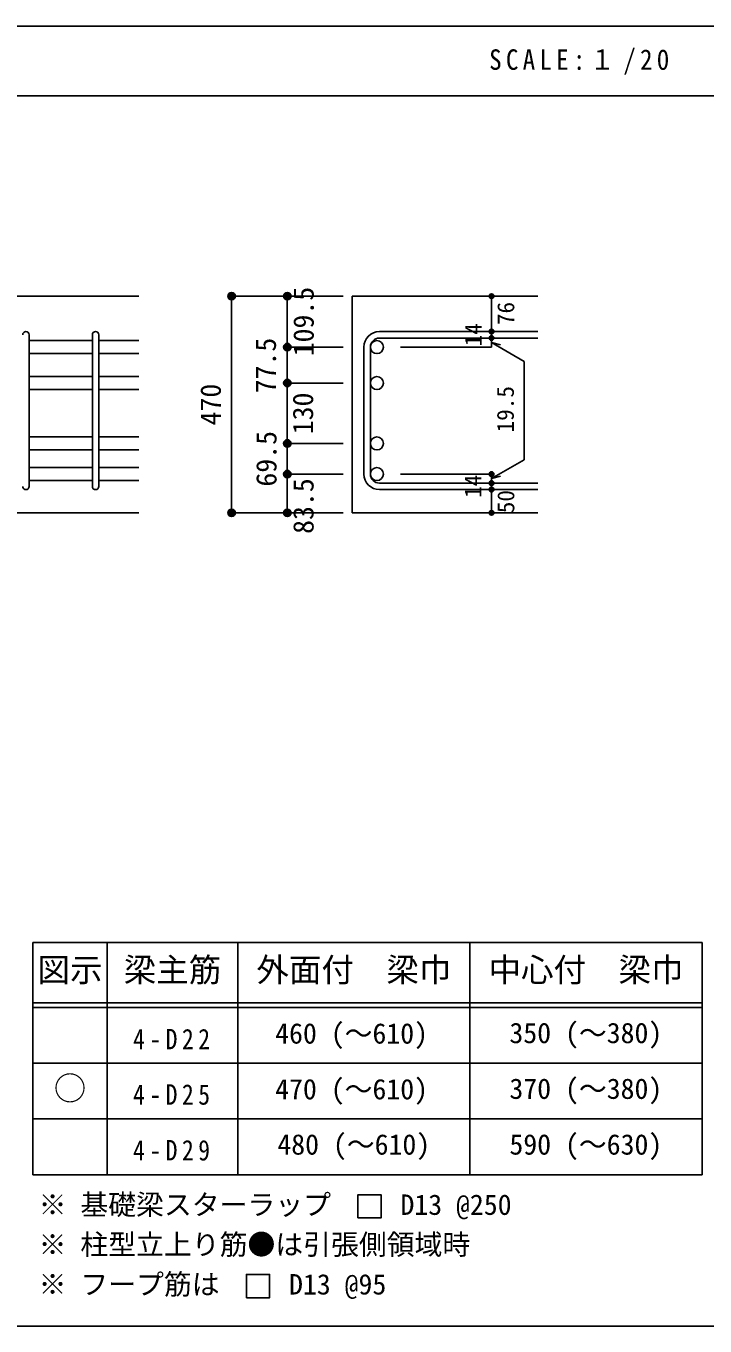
# Model space of a CAD drawing. Units: millimetres at full size, sheet at 1:20. Extents: x -3982 to 3969, y -2797 to 2801.
# Drawn here: x 950 to 2413, y 2 to 2801 of the extents above; entities that cross this region are included whole.
import ezdxf
from ezdxf.enums import TextEntityAlignment as Align

# ---------------------------------------------------------------- set-up
doc = ezdxf.new("R2010")
doc.units = ezdxf.units.MM
doc.header["$LTSCALE"] = 20
doc.header["$PDMODE"] = 32
doc.header["$PDSIZE"] = 10
for name, color, linetype in [('6-1_躯体線', 2, 'Continuous'), ('6-5_梁主筋', 7, 'Continuous'), ('6-6_S.T.P.', 7, 'Continuous'), ('6-7_文字', 7, 'Continuous'), ('6-D_寸法', 4, 'Continuous'), ('6-E_枠', 7, 'Continuous'), ('F-0_枠', 6, 'Continuous')]:
    doc.layers.add(name, color=color, linetype=linetype)
doc.styles.add('ＭＳ ゴシック', font='')
doc.styles.get('ＭＳ ゴシック').set_extended_font_data('MS Gothic')

msp = doc.modelspace()

# ---------------------------------------------------------------- linework, layer by layer
at = {"layer": '6-1_躯体線'}
for p, q in [((1193.29, 2219.12), (-56.71, 2219.12)), ((2053.29, 2219.12), (1653.29, 2219.12)), ((1653.29, 2219.12), (1653.29, 1752.62)), ((2053.29, 1752.62), (1653.29, 1752.62))]:
    msp.add_line(p, q, dxfattribs=at)
msp.add_lwpolyline([(793.29, 1369.12), (793.29, 1752.62), (1193.29, 1752.62)], dxfattribs=at)
at = {"layer": '6-5_梁主筋'}
for p, q in [((1093.29, 2123.51), (957.29, 2123.51)), ((1193.29, 2123.51), (1107.29, 2123.51)), ((1093.29, 2095.51), (957.29, 2095.51)), ((1193.29, 2095.51), (1107.29, 2095.51)), ((1093.29, 2046.12), (957.29, 2046.12)), ((1193.29, 2046.12), (1107.29, 2046.12)), ((1093.29, 2018.12), (957.29, 2018.12)), ((1193.29, 2018.12), (1107.29, 2018.12)), ((1093.29, 1916.12), (957.29, 1916.12)), ((1193.29, 1916.12), (1107.29, 1916.12)), ((1093.29, 1888.12), (957.29, 1888.12)), ((1193.29, 1888.12), (1107.29, 1888.12)), ((1093.29, 1850.12), (957.29, 1850.12)), ((1193.29, 1850.12), (1107.29, 1850.12)), ((1093.29, 1822.12), (957.29, 1822.12)), ((1193.29, 1822.12), (1107.29, 1822.12))]:
    msp.add_line(p, q, dxfattribs=at)
at = {"layer": '6-5_梁主筋', "color": 3}
for centre in [(1706.29, 2109.51), (1706.29, 2032.12), (1706.29, 1902.12), (1706.29, 1836.12)]:
    msp.add_circle(centre, 14, dxfattribs=at)
at = {"layer": '6-6_S.T.P.'}
for p, q in [((957.29, 1809.62), (957.29, 2136.01)), ((1093.29, 1809.62), (1093.29, 2136.01)), ((1107.29, 1809.62), (1107.29, 2136.01)), ((2053.29, 2143.01), (1711.79, 2143.01)), ((2053.29, 2129.01), (1711.79, 2129.01)), ((1678.29, 2109.51), (1678.29, 1836.12)), ((1692.29, 2109.51), (1692.29, 1836.12)), ((2053.29, 1816.62), (1711.79, 1816.62)), ((2053.29, 1802.62), (1711.79, 1802.62))]:
    msp.add_line(p, q, dxfattribs=at)
for centre, radius, start, end in [((950.29, 2136.01), 7, 0, 180), ((1100.29, 2136.01), 7, 0, 180), ((1711.79, 2109.51), 33.5, 90, 180), ((1711.79, 2109.51), 19.5, 90, 180), ((1711.79, 1836.12), 33.5, 180, 270), ((1711.79, 1836.12), 19.5, 180, 270), ((950.29, 1809.62), 7, 180, 0), ((1100.29, 1809.62), 7, 180, 0)]:
    msp.add_arc(centre, radius, start, end, dxfattribs=at)
at = {"layer": '6-7_文字'}
for points in [[(1665.32, 234.5), (1715.32, 234.5), (1715.32, 284.5), (1665.32, 284.5)], [(1425.28, 62.85), (1475.28, 62.85), (1475.28, 112.85), (1425.28, 112.85)]]:
    msp.add_lwpolyline(points, close=True, dxfattribs=at)
at = {"layer": '6-D_寸法'}
for p, q in [((1393.29, 2219.12), (1513.29, 2219.12)), ((1393.29, 2219.12), (1513.29, 2219.12)), ((1393.29, 2219.12), (1513.29, 2219.12)), ((1393.29, 2219.12), (1393.29, 1752.62)), ((1513.29, 2219.12), (1633.29, 2219.12)), ((1513.29, 2219.12), (1633.29, 2219.12)), ((1513.29, 2219.12), (1513.29, 2109.51)), ((1953.29, 2129.01), (1953.29, 2143.01)), ((1953.29, 2129.01), (1953.29, 2109.51)), ((1513.29, 2109.51), (1633.29, 2109.51)), ((1513.29, 2109.51), (1513.29, 2032.12)), ((1953.29, 2109.51), (1757.2, 2109.51)), ((1953.29, 2119.26), (2023.35, 2078.81)), ((1953.29, 2119.26), (1972.61, 2114.09)), ((2023.35, 2078.81), (2023.35, 1866.82)), ((1513.29, 2032.12), (1633.29, 2032.12)), ((1513.29, 1902.12), (1633.29, 1902.12)), ((1513.29, 1902.12), (1633.29, 1902.12)), ((1513.29, 1902.12), (1633.29, 1902.12)), ((1953.29, 1826.37), (2023.35, 1866.82)), ((1513.29, 1836.12), (1633.29, 1836.12)), ((1513.29, 1836.12), (1633.29, 1836.12)), ((1513.29, 1836.12), (1633.29, 1836.12)), ((1953.29, 1836.12), (1757.2, 1836.12)), ((1953.29, 1816.62), (1953.29, 1836.12)), ((1953.29, 1826.37), (1972.61, 1831.55)), ((1953.29, 1802.62), (1953.29, 1816.62)), ((1953.29, 1752.62), (1953.29, 1802.62)), ((1513.29, 1752.62), (1633.29, 1752.62))]:
    msp.add_line(p, q, dxfattribs=at)
for points in [[(1953.29, 2143.01), (1953.29, 2219.12), (1953.29, 2143.01)], [(1513.29, 2032.12), (1513.29, 1902.12), (1513.29, 1836.12)], [(1393.29, 1752.62), (1513.29, 1752.62), (1513.29, 1836.12)]]:
    msp.add_lwpolyline(points, dxfattribs=at)
for centre, radius in [((1393.29, 2219.12), 8), ((1393.29, 2219.12), 7.2), ((1393.29, 2219.12), 6.4), ((1393.29, 2219.12), 5.6), ((1393.29, 2219.12), 4.8), ((1393.29, 2219.12), 4), ((1393.29, 2219.12), 3.2), ((1393.29, 2219.12), 2.4), ((1393.29, 2219.12), 1.6), ((1393.29, 2219.12), 0.8), ((1513.29, 2219.12), 8), ((1513.29, 2219.12), 7.2), ((1513.29, 2219.12), 6.4), ((1513.29, 2219.12), 5.6), ((1513.29, 2219.12), 4.8), ((1513.29, 2219.12), 4), ((1513.29, 2219.12), 3.2), ((1513.29, 2219.12), 2.4), ((1513.29, 2219.12), 1.6), ((1513.29, 2219.12), 0.8), ((1953.29, 2219.12), 4), ((1953.29, 2219.12), 3.6), ((1953.29, 2219.12), 3.2), ((1953.29, 2219.12), 2.8), ((1953.29, 2219.12), 2.4), ((1953.29, 2219.12), 2), ((1953.29, 2219.12), 1.6), ((1953.29, 2219.12), 1.2), ((1953.29, 2219.12), 0.8), ((1953.29, 2219.12), 0.4), ((1953.29, 2143.01), 4), ((1953.29, 2129.01), 4), ((1953.29, 2143.01), 3.6), ((1953.29, 2129.01), 3.6), ((1953.29, 2143.01), 3.2), ((1953.29, 2129.01), 3.2), ((1953.29, 2143.01), 2.8), ((1953.29, 2129.01), 2.8), ((1953.29, 2143.01), 2.4), ((1953.29, 2129.01), 2.4), ((1953.29, 2143.01), 2), ((1953.29, 2129.01), 2), ((1953.29, 2143.01), 1.6), ((1953.29, 2129.01), 1.6), ((1953.29, 2143.01), 1.2), ((1953.29, 2129.01), 1.2), ((1953.29, 2143.01), 0.8), ((1953.29, 2129.01), 0.8), ((1953.29, 2143.01), 0.4), ((1953.29, 2129.01), 0.4), ((1513.29, 2109.51), 8), ((1513.29, 2109.51), 7.2), ((1513.29, 2109.51), 6.4), ((1513.29, 2109.51), 5.6), ((1513.29, 2109.51), 4.8), ((1513.29, 2109.51), 4), ((1513.29, 2109.51), 3.2), ((1513.29, 2109.51), 2.4), ((1513.29, 2109.51), 1.6), ((1513.29, 2109.51), 0.8), ((1513.29, 2032.12), 8), ((1513.29, 2032.12), 7.2), ((1513.29, 2032.12), 6.4), ((1513.29, 2032.12), 5.6), ((1513.29, 2032.12), 4.8), ((1513.29, 2032.12), 4), ((1513.29, 2032.12), 3.2), ((1513.29, 2032.12), 2.4), ((1513.29, 2032.12), 1.6), ((1513.29, 2032.12), 0.8), ((1513.29, 1902.12), 8), ((1513.29, 1902.12), 7.2), ((1513.29, 1902.12), 6.4), ((1513.29, 1902.12), 5.6), ((1513.29, 1902.12), 4.8), ((1513.29, 1902.12), 4), ((1513.29, 1902.12), 3.2), ((1513.29, 1902.12), 2.4), ((1513.29, 1902.12), 1.6), ((1513.29, 1902.12), 0.8), ((1513.29, 1836.12), 8), ((1513.29, 1836.12), 7.2), ((1513.29, 1836.12), 6.4), ((1513.29, 1836.12), 5.6), ((1513.29, 1836.12), 4.8), ((1513.29, 1836.12), 4), ((1513.29, 1836.12), 3.2), ((1513.29, 1836.12), 2.4), ((1513.29, 1836.12), 1.6), ((1513.29, 1836.12), 0.8), ((1953.29, 1836.12), 4), ((1953.29, 1816.62), 4), ((1953.29, 1836.12), 3.6), ((1953.29, 1816.62), 3.6), ((1953.29, 1836.12), 3.2), ((1953.29, 1816.62), 3.2), ((1953.29, 1836.12), 2.8), ((1953.29, 1816.62), 2.8), ((1953.29, 1836.12), 2.4), ((1953.29, 1836.12), 2), ((1953.29, 1836.12), 1.6), ((1953.29, 1836.12), 1.2), ((1953.29, 1836.12), 0.8), ((1953.29, 1836.12), 0.4), ((1953.29, 1802.62), 4), ((1953.29, 1802.62), 3.6), ((1953.29, 1802.62), 3.2), ((1953.29, 1802.62), 2.8), ((1953.29, 1816.62), 2.4), ((1953.29, 1802.62), 2.4), ((1953.29, 1816.62), 2), ((1953.29, 1802.62), 2), ((1953.29, 1816.62), 1.6), ((1953.29, 1802.62), 1.6), ((1953.29, 1816.62), 1.2), ((1953.29, 1802.62), 1.2), ((1953.29, 1816.62), 0.8), ((1953.29, 1802.62), 0.8), ((1953.29, 1816.62), 0.4), ((1953.29, 1802.62), 0.4), ((1393.29, 1752.62), 8), ((1393.29, 1752.62), 7.2), ((1393.29, 1752.62), 6.4), ((1393.29, 1752.62), 5.6), ((1393.29, 1752.62), 4.8), ((1393.29, 1752.62), 4), ((1393.29, 1752.62), 3.2), ((1393.29, 1752.62), 2.4), ((1393.29, 1752.62), 1.6), ((1393.29, 1752.62), 0.8), ((1513.29, 1752.62), 8), ((1513.29, 1752.62), 7.2), ((1513.29, 1752.62), 6.4), ((1513.29, 1752.62), 5.6), ((1513.29, 1752.62), 4.8), ((1513.29, 1752.62), 4), ((1513.29, 1752.62), 3.2), ((1513.29, 1752.62), 2.4), ((1513.29, 1752.62), 1.6), ((1513.29, 1752.62), 0.8), ((1953.29, 1752.62), 4), ((1953.29, 1752.62), 3.6), ((1953.29, 1752.62), 3.2), ((1953.29, 1752.62), 2.8), ((1953.29, 1752.62), 2.4), ((1953.29, 1752.62), 2), ((1953.29, 1752.62), 1.6), ((1953.29, 1752.62), 1.2), ((1953.29, 1752.62), 0.8), ((1953.29, 1752.62), 0.4)]:
    msp.add_circle(centre, radius, dxfattribs=at)
at = {"layer": '6-D_寸法', "color": 7}
for p in [(1393.29, 2219.12), (1513.29, 2219.12), (1953.29, 2219.12), (1953.29, 2143.01), (1953.29, 2129.01), (1513.29, 2109.51), (1513.29, 2032.12), (1513.29, 1902.12), (1513.29, 1902.12), (1513.29, 1836.12), (1953.29, 1836.12), (1953.29, 1836.12), (1953.29, 1816.62), (1953.29, 1802.62), (1393.29, 1752.62), (1513.29, 1752.62), (1953.29, 1752.62)]:
    msp.add_point(p, dxfattribs=at)
at = {"layer": '6-E_枠', "color": 3}
for p, q in [((965.14, 827.72), (965.14, 327.72)), ((965.14, 827.72), (2406.83, 827.72)), ((2406.83, 827.72), (2406.83, 327.72)), ((965.14, 327.72), (2406.83, 327.72))]:
    msp.add_line(p, q, dxfattribs=at)
at = {"layer": '6-E_枠'}
for p, q in [((1125.14, 827.72), (1125.14, 327.72)), ((1406.83, 827.72), (1406.83, 327.72)), ((1906.83, 827.72), (1906.83, 327.72)), ((965.14, 697.72), (2406.83, 697.72)), ((965.14, 687.72), (2406.83, 687.72)), ((965.14, 567.72), (2406.83, 567.72)), ((965.14, 447.72), (2406.83, 447.72))]:
    msp.add_line(p, q, dxfattribs=at)
at = {"layer": 'F-0_枠'}
msp.add_line((-3981.92, 2800.77), (3969.4, 2800.77), dxfattribs=at)
at = {"layer": 'F-0_枠', "color": 2}
for p, q in [((-3981.92, 2650.77), (2482.4, 2650.77)), ((2482.4, 1.97), (-3981.92, 1.97))]:
    msp.add_line(p, q, dxfattribs=at)

# ---------------------------------------------------------------- texts
at = {"layer": '6-7_文字', "color": 2, "style": 'ＭＳ ゴシック'}
for s, p in [('図示', (975.14, 727.72)), ('梁主筋', (1160.98, 727.72)), ('外面付\u3000梁巾', (1446.83, 727.72)), ('中心付\u3000梁巾', (1946.83, 727.72)), ('○', (1010.14, 472.72))]:
    msp.add_text(s, height=51.32, dxfattribs=at).set_placement(p, align=Align.BOTTOM_LEFT)
at = {"layer": '6-7_文字', "style": 'ＭＳ ゴシック'}
for s, p in [('460 (～610)', (1487.14, 596.73)), ('350 (～380)', (1991.83, 597.72)), ('470 (～610)', (1487.14, 476.73)), ('370 (～380)', (1991.83, 477.72)), ('480 (～610)', (1491.83, 357.72)), ('590 (～630)', (1991.83, 357.72)), ('※ 基礎梁スターラップ     D13 @250', (977.51, 228)), ('※ 柱型立上り筋●は引張側領域時', (977.51, 142.33)), ('※ フープ筋は     D13 @95', (977.51, 56.56))]:
    msp.add_text(s, height=43.99, dxfattribs=at).set_placement(p, align=Align.BOTTOM_LEFT)
at = {"layer": '6-7_文字', "color": 2, "insert": (1948.17, 2695.77), "char_height": 43.99, "attachment_point": 7, "style": 'ＭＳ ゴシック'}
msp.add_mtext('\\T1.34;\\W0.9;SCALE:１/20', dxfattribs=at)
at = {"layer": '6-7_文字', "char_height": 43.99, "attachment_point": 7, "style": 'ＭＳ ゴシック'}
for s, insert in [('\\T1.38;\\W0.85;4-D22', (1180.98, 597.72)), ('\\T1.38;\\W0.85;4-D25', (1180.98, 477.72)), ('\\T1.38;\\W0.85;4-D29', (1180.98, 357.72))]:
    msp.add_mtext(s, dxfattribs=dict(at, insert=insert))
at = {"layer": '6-D_寸法', "style": 'ＭＳ ゴシック'}
for s, height, p in [('109.5', 43.99, (1583.4, 2089.66)), ('76', 36.66, (2013.27, 2156.86)), ('14', 36.66, (1943.29, 2111.09)), ('77.5', 43.99, (1502.09, 2009.92)), ('470', 43.99, (1383.29, 1940.87)), ('19.5', 36.66, (2012.36, 1925.86)), ('130', 43.99, (1582.09, 1921.81)), ('69.5', 43.99, (1503.29, 1809.12)), ('83.5', 43.99, (1583.07, 1707.35)), ('14', 36.66, (1942.63, 1784.95)), ('50', 36.66, (2013.36, 1751.83))]:
    msp.add_text(s, height=height, rotation=90, dxfattribs=at).set_placement(p, align=Align.BOTTOM_LEFT)

doc.saveas('drawing.dxf')
